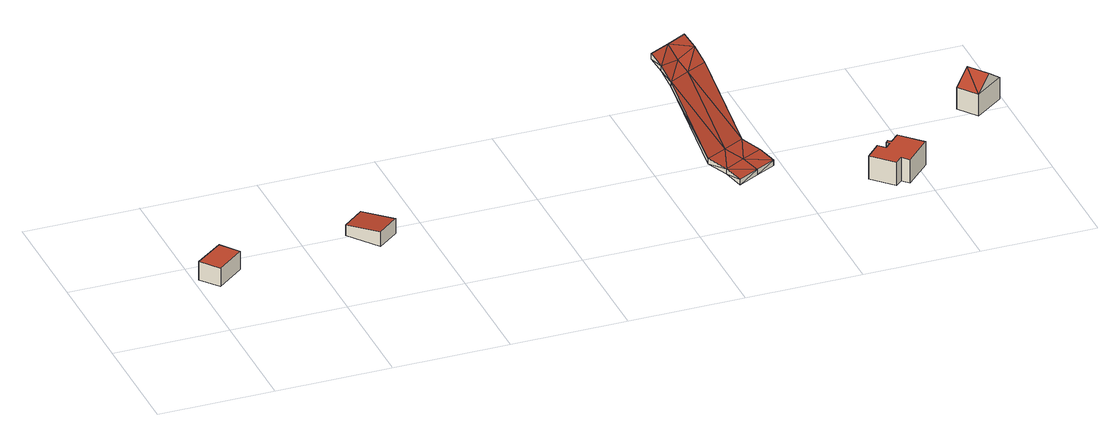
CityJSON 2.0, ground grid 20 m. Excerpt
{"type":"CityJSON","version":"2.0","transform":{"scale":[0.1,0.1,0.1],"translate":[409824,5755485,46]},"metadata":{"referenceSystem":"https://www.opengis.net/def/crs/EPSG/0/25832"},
"CityObjects":{
"building1":{"type":"Building","attributes":{"Gemeindeschluessel":"05515000","Geometrietyp2DReferenz":"3000","function":"31001_1310","roofType":"1000","measuredHeight":3.42},"address":[{"country":"Germany","locality":"Münster","thoroughfareNumber":"52","thoroughfareName":"Wersewinkel"}],"geometry":[{"type":"Solid","lod":"2","boundaries":[[[[0,1,2,3]],[[4,5,1,0]],[[6,7,5,4]],[[3,2,7,6]],[[4,0,3,6]],[[1,5,7,2]]]],"semantics":{"surfaces":[{"type":"WallSurface"},{"type":"RoofSurface"},{"type":"GroundSurface"}],"values":[[0,0,0,0,1,2]]}}]},
"building2":{"type":"Building","attributes":{"Gemeindeschluessel":"05515000","Geometrietyp2DReferenz":"3000","function":"31001_1310","roofType":"2100","measuredHeight":2.7},"geometry":[{"type":"Solid","lod":"2","boundaries":[[[[8,9,10,11]],[[12,13,9,8]],[[14,15,13,12]],[[11,10,15,14]],[[12,8,11,14]],[[9,13,15,10]]]],"semantics":{"surfaces":[{"type":"WallSurface"},{"type":"RoofSurface"},{"type":"GroundSurface"}],"values":[[0,0,0,0,1,2]]}}]},
"building3":{"type":"Building","attributes":{"Geometrietyp2DReferenz":"2000","Gemeindeschluessel":"05515000","function":"53001_1800","roofType":"9999","measuredHeight":1},"geometry":[{"type":"Solid","lod":"2","boundaries":[[[[16,17,18]],[[17,19,18]],[[20,21,16]],[[21,17,16]],[[22,23,20]],[[23,21,20]],[[24,25,22]],[[25,23,22]],[[26,27,24]],[[27,25,24]],[[28,29,26]],[[29,27,26]],[[30,31,28]],[[31,29,28]],[[32,33,30]],[[33,31,30]],[[34,35,32]],[[35,33,32]],[[36,37,34]],[[37,35,34]],[[38,39,36]],[[39,37,36]],[[40,41,38]],[[41,39,38]],[[42,43,40]],[[43,41,40]],[[18,19,42]],[[19,43,42]],[[21,44,45]],[[23,25,44]],[[44,25,46]],[[25,27,47]],[[25,47,46]],[[27,29,31]],[[27,31,47]],[[19,45,43]],[[43,45,41]],[[45,44,39]],[[45,39,41]],[[44,46,39]],[[39,46,37]],[[46,47,35]],[[46,35,37]],[[47,31,35]],[[35,31,33]],[[17,21,19]],[[19,21,45]],[[23,44,21]],[[16,18,20]],[[18,48,20]],[[22,20,49]],[[20,48,49]],[[22,49,24]],[[49,50,24]],[[24,51,26]],[[24,50,51]],[[26,30,28]],[[26,51,30]],[[18,42,48]],[[42,40,48]],[[48,38,49]],[[48,40,38]],[[49,38,50]],[[38,36,50]],[[50,34,51]],[[50,36,34]],[[51,34,30]],[[34,32,30]]]],"semantics":{"surfaces":[{"type":"WallSurface"},{"type":"GroundSurface"},{"type":"RoofSurface"}],"values":[[0,0,0,0,0,0,0,0,0,0,0,0,0,0,0,0,0,0,0,0,0,0,0,0,0,0,0,0,1,1,1,1,1,1,1,1,1,1,1,1,1,1,1,1,1,1,1,1,2,2,2,2,2,2,2,2,2,2,2,2,2,2,2,2,2,2,2,2]]}}]},
"building4":{"type":"Building","attributes":{"Gemeindeschluessel":"05515000","Geometrietyp2DReferenz":"3000","function":"31001_1310","roofType":"1000","measuredHeight":4.26},"address":[{"country":"Germany","locality":"Münster","thoroughfareNumber":"44","thoroughfareName":"Wersewinkel"}],"geometry":[{"type":"Solid","lod":"2","boundaries":[[[[52,53,54,55]],[[56,57,53,52]],[[58,59,57,56]],[[60,61,59,58]],[[62,63,61,60]],[[64,65,63,62]],[[66,67,65,64]],[[68,69,67,66]],[[70,71,69,68]],[[72,73,71,70]],[[74,75,73,72]],[[55,54,75,74]],[[72,70,68,66,64,62,60,58,56,52,55,74]],[[53,57,59,61,63,65,67,69,71,73,75,54]]]],"semantics":{"surfaces":[{"type":"WallSurface"},{"type":"RoofSurface"},{"type":"GroundSurface"}],"values":[[0,0,0,0,0,0,0,0,0,0,0,0,1,2]]}}]},
"building5":{"type":"Building","attributes":{"Gemeindeschluessel":"05515000","Geometrietyp2DReferenz":"3000","function":"31001_1310","roofType":"3100","measuredHeight":6.27},"address":[{"country":"Germany","locality":"Münster","thoroughfareNumber":"43","thoroughfareName":"Wersewinkel"}],"geometry":[{"type":"Solid","lod":"2","boundaries":[[[[76,77,78,79]],[[80,81,77,76]],[[82,83,81,80]],[[79,78,83,82]],[[76,84,80]],[[82,85,79]],[[79,85,84]],[[84,76,79]],[[85,82,80]],[[80,84,85]],[[77,81,83,78]]]],"semantics":{"surfaces":[{"type":"WallSurface"},{"type":"RoofSurface"},{"type":"GroundSurface"}],"values":[[0,0,0,0,0,0,1,1,1,1,2]]}}]}
},
"vertices":[
[0,139,52],[0,139,18],[25,107,18],[25,107,52],[49,176,52],[49,176,18],[73,145,52],[73,145,18],
[341,153,50],[341,153,23],[301,205,23],[301,205,43],[304,124,50],[304,124,23],[264,175,43],[264,175,23],
[917,127,13],[917,127,3],[953,146,13],[953,146,3],[904,153,21],[904,153,11],[886,187,25],[886,187,15],[850,258,135],[850,258,125],[840,277,156],[840,277,146],[830,296,170],[830,296,160],[865,314,170],[865,314,160],[901,333,170],[901,333,160],[911,314,156],[911,314,146],[921,294,135],[921,294,125],[957,224,25],[957,224,15],[975,190,21],[975,190,11],[988,164,13],[988,164,3],[921,205,15],[939,171,11],[885,276,125],[875,295,139],[939,171,21],[921,205,25],[885,276,135],[875,295,149],
[1169,87,64],[1169,87,21],[1154,72,21],[1154,72,64],[1204,51,64],[1204,51,21],[1161,8,64],[1161,8,21],[1150,19,64],[1150,19,21],[1138,8,64],[1138,8,21],[1104,43,64],[1104,43,21],[1128,68,64],[1128,68,21],[1139,57,64],[1139,57,21],[1148,66,64],[1148,66,21],[1144,71,64],[1144,71,21],[1149,76,64],[1149,76,21],
[1311,194,61],[1311,194,21],[1336,161,21],[1336,161,61],[1361,232,61],[1361,232,21],[1386,198,61],[1386,198,21],[1336,213,84],[1361,180,84]
]}
